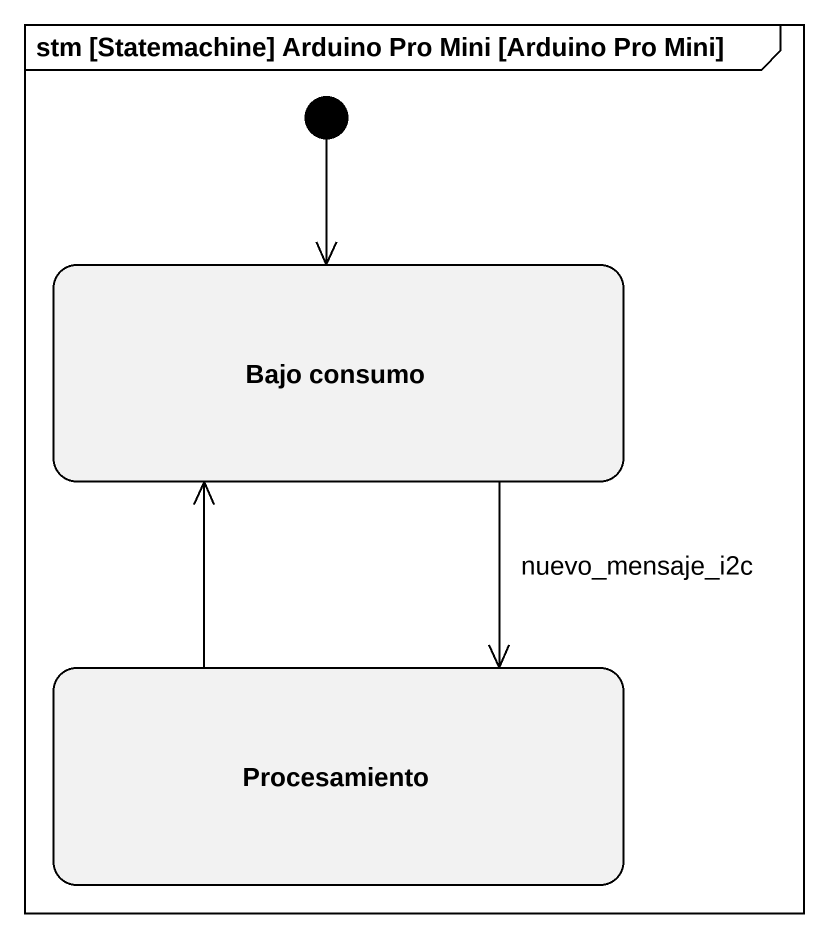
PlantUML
@startuml
mainframe stm [Statemachine] Arduino Pro Mini [Arduino Pro Mini]
hide empty description
state "Bajo consumo" as Bajo_consumo
state Procesamiento
[*] --> Bajo_consumo
Bajo_consumo --> Procesamiento : nuevo_mensaje_i2c
Procesamiento -up-> Bajo_consumo
@enduml
